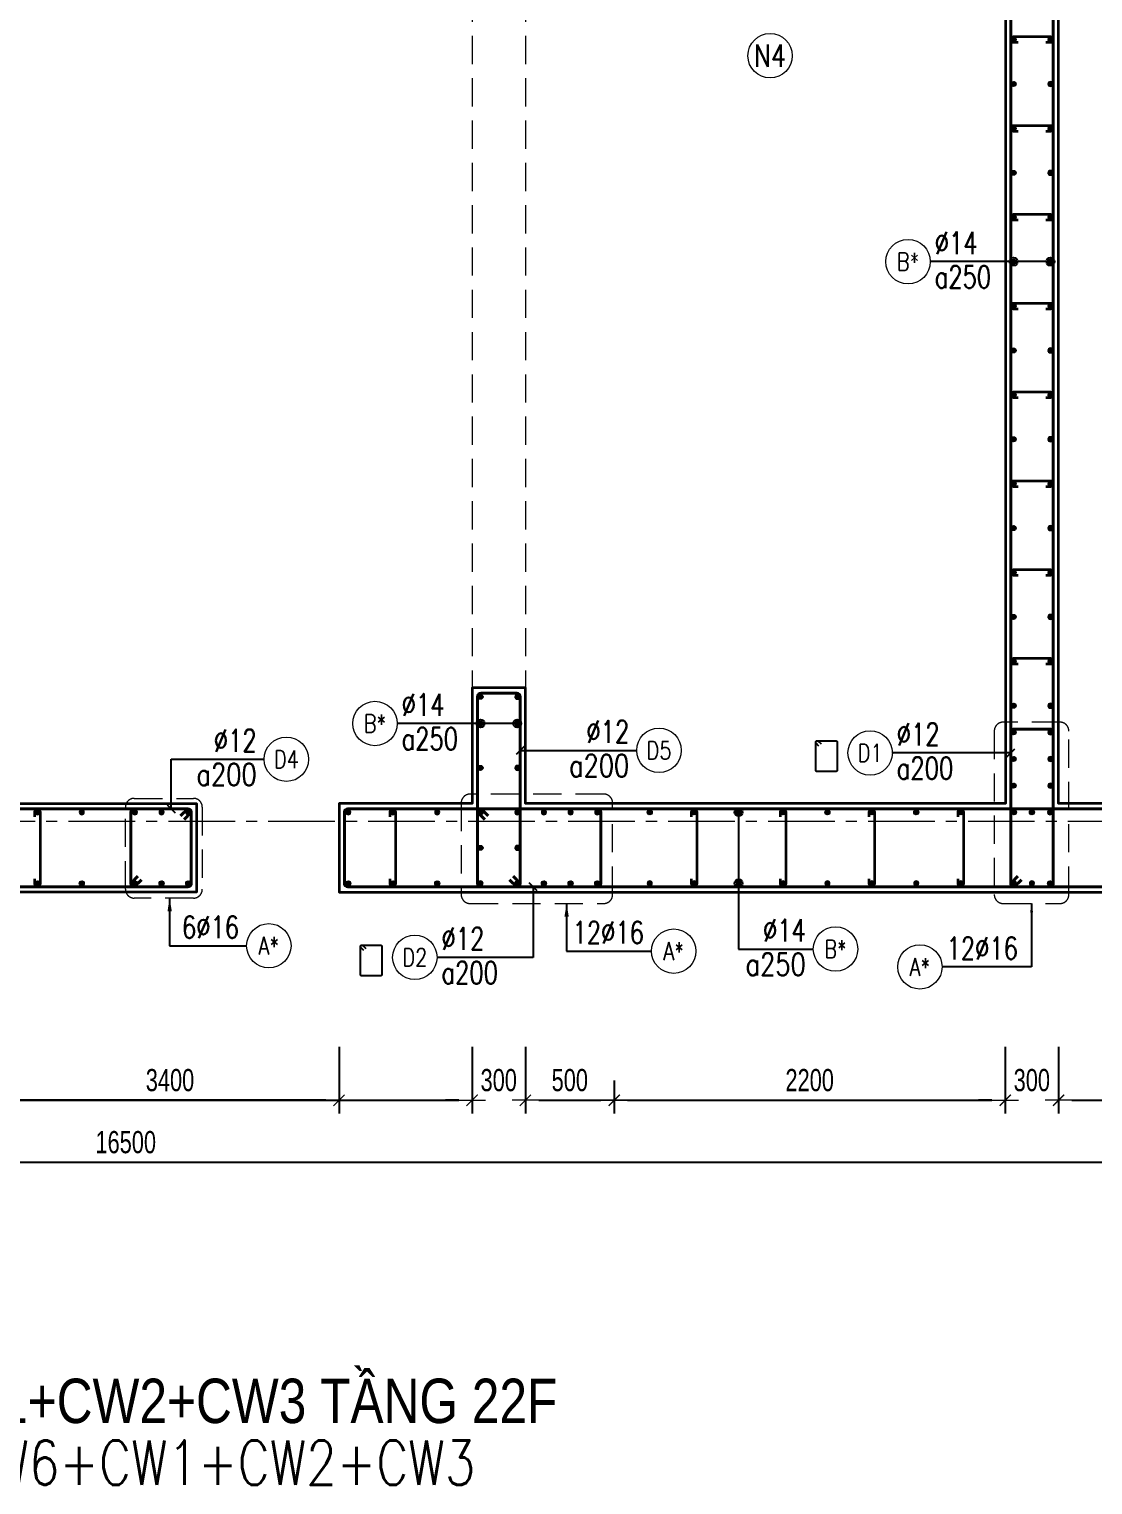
# Model space of a CAD drawing. Header units: millimetres. Extents: x 988833 to 1318015, y -9365 to 47591.
# Drawn here: x 1250180 to 1256166, y 28996 to 37192 of the extents above; entities that cross this region are included whole.
import ezdxf
from ezdxf.enums import TextEntityAlignment as Align

# ---------------------------------------------------------------- set-up
doc = ezdxf.new("R2010")
doc.units = ezdxf.units.MM
doc.header["$MEASUREMENT"] = 0
doc.linetypes.add('HIDDEN2', pattern=[4.7625, 3.175, -1.5875])
doc.linetypes.add('OF_Grid_1$0$CENTER2', pattern=[1.125, 0.75, -0.125, 0.125, -0.125])
doc.layers.get('0').update_dxf_attribs({"lineweight": 20})
doc.layers.get('Defpoints').update_dxf_attribs({"color": 151, "lineweight": 9})
for name, color, linetype, lineweight in [('KC-LEADER', 153, 'Continuous', 18), ('KC-THEP', 6, 'Continuous', 40), ('NDC_S_ANNO', 7, 'Continuous', 20), ('NDC_S_BEAM', 3, 'HIDDEN2', 20), ('NDC_S_DIM', 1, 'Continuous', 15), ('NDC_S_ENG TITLE', 3, 'Continuous', 20), ('NDC_S_HIDDEN', 8, 'HIDDEN2', 13), ('NDC_S_LEADER', 1, 'Continuous', 15), ('NDC_S_REBAR', 4, 'Continuous', 35), ('NDC_S_STIRRUP', 4, 'Continuous', 40), ('NDC_S_TEXT SYMBOL', 7, 'Continuous', 20), ('NDC_S_VN TEXT', 7, 'Continuous', 20), ('NDC_S_VN TITLE', 6, 'Continuous', 35), ('NDC_S_WALL', 6, 'Continuous', 35), ('OF_Grid_1$0$NDC_S_AXIS', 5, 'OF_Grid_1$0$CENTER2', 13)]:
    doc.layers.add(name, color=color, linetype=linetype, lineweight=lineweight)
doc.layers.add('Ligature', color=1, linetype='Continuous')
doc.styles.add('NDC_ANNO', font='', dxfattribs={"width": 0.8})
doc.styles.add('NDC_ARIAL', font='arial.ttf', dxfattribs={"width": 0.85})
doc.styles.add('NDC_DIM', font='', dxfattribs={"width": 0.75})
doc.styles.add('NDC_EN TXT', font='romans.shx', dxfattribs={"width": 0.8})
doc.styles.add('NDC_VIE TXT', font='arial.ttf', dxfattribs={"width": 0.8})
doc.styles.get('NDC_ANNO').set_extended_font_data('Dotum')
doc.styles.get('NDC_DIM').set_extended_font_data('Dotum')
doc.dimstyles.new('NDC_1-50', dxfattribs={"dimscale": 50, "dimtxt": 2.5, "dimasz": 1, "dimexe": 1.5, "dimexo": 0, "dimgap": 0.8, "dimtad": 1, "dimdec": 0, "dimdsep": 46, "dimtxsty": 'NDC_ARIAL', "dimblk": 'DIMMARK', "dimcen": 49999.938995, "dimdle": 1.5, "dimclrd": 1, "dimclre": 1, "dimclrt": 3, "dimadec": 0, "dimazin": 0, "dimtfac": 1, "dimtdec": 0, "dimtix": 1, "dimtmove": 2, "dimatfit": 3, "dimfxl": 1, "dimarcsym": 0})
doc.dimstyles.new('NDC_dim_30', dxfattribs={"dimscale": 30, "dimtxt": 2.5, "dimasz": 1.5, "dimexe": 1.5, "dimexo": 2.5, "dimgap": 1, "dimtad": 1, "dimdec": 0, "dimzin": 0, "dimdsep": 46, "dimtxsty": 'NDC_DIM', "dimblk": 'DIMMARK', "dimcen": 0.09, "dimdle": 1.2, "dimclrd": 1, "dimclre": 1, "dimclrt": 3, "dimadec": 0, "dimazin": 0, "dimtfac": 1, "dimtdec": 0, "dimtix": 1, "dimtofl": 0, "dimtmove": 0, "dimatfit": 3, "dimfxl": 6, "dimfxlon": 1, "dimtolj": 1, "dimtzin": 0, "dimarcsym": 0})
doc.dimstyles.new('NDC_dim_50', dxfattribs={"dimscale": 50, "dimtxt": 2.5, "dimasz": 1.5, "dimexe": 1.5, "dimexo": 2.5, "dimgap": 1, "dimtad": 1, "dimdec": 0, "dimzin": 0, "dimdsep": 46, "dimtxsty": 'NDC_DIM', "dimblk": 'DIMMARK', "dimcen": 0.09, "dimdle": 1.2, "dimclrd": 1, "dimclre": 1, "dimclrt": 3, "dimadec": 0, "dimazin": 0, "dimtfac": 1, "dimtdec": 0, "dimtix": 1, "dimtofl": 0, "dimtmove": 0, "dimatfit": 3, "dimfxl": 6, "dimfxlon": 1, "dimtolj": 1, "dimtzin": 0, "dimarcsym": 0})

# ---------------------------------------------------------------- blocks, each defined once
blk = doc.blocks.new('DIMMARK')
at = {"layer": 'NDC_S_DIM', "color": 1}
blk.add_line((-1.5, 0), (1, 0), dxfattribs=at)
at = {"layer": 'NDC_S_DIM', "color": 2, "const_width": 0.1}
blk.add_lwpolyline([(-0.42, -0.42), (0.42, 0.42)], dxfattribs=at)
blk = doc.blocks.new('*D1102')
at = {"layer": 'Defpoints', "color": 0, "ltscale": 200, "transparency": 16777216}
for p in [(1244372.8, 32332.9), (1251924, 32332.9), (1251924, 31161.8)]:
    blk.add_point(p, dxfattribs=at)
at = {"layer": 'NDC_S_DIM', "color": 1, "lineweight": -2, "ltscale": 200, "transparency": 16777216}
for p, q in [((1244372.8, 31461.8), (1244372.8, 31086.8)), ((1251924, 31461.8), (1251924, 31086.8)), ((1244447.8, 31161.8), (1251849, 31161.8))]:
    blk.add_line(p, q, dxfattribs=at)
at = {"layer": 'NDC_S_DIM', "color": 1, "lineweight": -2, "ltscale": 200, "transparency": 16777216, "xscale": 75, "yscale": 75, "zscale": 75, "rotation": 180}
blk.add_blockref('DIMMARK', (1244372.8, 31161.8), dxfattribs=at)
at = {"layer": 'NDC_S_DIM', "color": 1, "lineweight": -2, "ltscale": 200, "transparency": 16777216, "xscale": 75, "yscale": 75, "zscale": 75}
blk.add_blockref('DIMMARK', (1251924, 31161.8), dxfattribs=at)
at = {"layer": 'NDC_S_DIM', "color": 3, "ltscale": 200, "transparency": 16777216, "insert": (1248148.4, 31274.4), "char_height": 125, "attachment_point": 5, "style": 'NDC_DIM'}
blk.add_mtext('\\A1;7551', dxfattribs=at)
blk = doc.blocks.new('*D1103')
at = {"layer": 'Defpoints', "color": 0, "ltscale": 200, "transparency": 16777216}
for p in [(1245972.8, 32832.9), (1251924, 32332.9), (1245972.8, 31161.8)]:
    blk.add_point(p, dxfattribs=at)
at = {"layer": 'NDC_S_DIM', "color": 1, "lineweight": -2, "ltscale": 200, "transparency": 16777216}
for p, q in [((1245972.8, 31461.8), (1245972.8, 31086.8)), ((1251924, 31461.8), (1251924, 31086.8)), ((1251849, 31161.8), (1246047.8, 31161.8))]:
    blk.add_line(p, q, dxfattribs=at)
at = {"layer": 'NDC_S_DIM', "color": 1, "lineweight": -2, "ltscale": 200, "transparency": 16777216, "xscale": 75, "yscale": 75, "zscale": 75, "rotation": 180}
blk.add_blockref('DIMMARK', (1245972.8, 31161.8), dxfattribs=at)
at = {"layer": 'NDC_S_DIM', "color": 1, "lineweight": -2, "ltscale": 200, "transparency": 16777216, "xscale": 75, "yscale": 75, "zscale": 75}
blk.add_blockref('DIMMARK', (1251924, 31161.8), dxfattribs=at)
at = {"layer": 'NDC_S_DIM', "color": 3, "ltscale": 200, "transparency": 16777216, "insert": (1248948.4, 31274.4), "char_height": 125, "attachment_point": 5, "style": 'NDC_DIM'}
blk.add_mtext('\\A1;5951', dxfattribs=at)
blk = doc.blocks.new('*D1108')
at = {"layer": 'Defpoints', "color": 0, "ltscale": 200, "transparency": 16777216}
for p in [(1258973.6, 32648.7), (1242473.6, 32332.9), (1258973.6, 30812.6)]:
    blk.add_point(p, dxfattribs=at)
at = {"layer": 'NDC_S_DIM', "color": 1, "lineweight": -2, "ltscale": 200, "transparency": 16777216}
for p, q in [((1242473.6, 31112.6), (1242473.6, 30737.6)), ((1258973.6, 31112.6), (1258973.6, 30737.6)), ((1242548.6, 30812.6), (1258898.6, 30812.6))]:
    blk.add_line(p, q, dxfattribs=at)
at = {"layer": 'NDC_S_DIM', "color": 1, "lineweight": -2, "ltscale": 200, "transparency": 16777216, "xscale": 75, "yscale": 75, "zscale": 75, "rotation": 180}
blk.add_blockref('DIMMARK', (1242473.6, 30812.6), dxfattribs=at)
at = {"layer": 'NDC_S_DIM', "color": 1, "lineweight": -2, "ltscale": 200, "transparency": 16777216, "xscale": 75, "yscale": 75, "zscale": 75}
blk.add_blockref('DIMMARK', (1258973.6, 30812.6), dxfattribs=at)
at = {"layer": 'NDC_S_DIM', "color": 3, "ltscale": 200, "transparency": 16777216, "insert": (1250723.6, 30925.2), "char_height": 125, "attachment_point": 5, "style": 'NDC_DIM'}
blk.add_mtext('\\A1;16500', dxfattribs=at)
blk = doc.blocks.new('THEP')
at = {"layer": 'KC-LEADER', "color": 6}
blk.add_circle((0, 0), 14, dxfattribs=at)
at = {"layer": 'KC-THEP'}
for p, q in [((-14, 0), (14, 0)), ((9.9, 9.9), (-9.9, -9.9)), ((-9.9, 9.9), (9.9, -9.9)), ((0, 14), (0, -14))]:
    blk.add_line(p, q, dxfattribs=at)
blk = doc.blocks.new('*U11')
blk.add_circle((-2.5, 0), 2.5)
at = {"layer": 'NDC_S_VN TEXT', "color": 3, "style": 'NDC_EN TXT', "width": 0.75}
for tag, p in [('DK1', (0.5, 0.85)), ('KC1', (0.5, -2.97))]:
    blk.add_attdef(tag, p, '', height=2.5, dxfattribs=at)
at = {"layer": 'NDC_S_VN TEXT', "color": 7, "style": 'NDC_EN TXT', "width": 0.8}
blk.add_attdef('SH2', text='', height=2, dxfattribs=at).set_placement((-2.5, 0), align=Align.MIDDLE)
blk = doc.blocks.new('*U10')
blk.add_circle((2.5, 0), 2.5)
at = {"layer": 'NDC_S_VN TEXT', "color": 3, "style": 'NDC_EN TXT'}
for tag, width, p in [('DK2', 0.75, (-0.85, 0.85)), ('KC2', 0.8, (-0.85, -2.97))]:
    blk.add_attdef(tag, text='', height=2.5, dxfattribs=dict(at, width=width)).set_placement(p, align=Align.RIGHT)
at = {"layer": 'NDC_S_VN TEXT', "color": 7, "style": 'NDC_EN TXT', "width": 0.8}
blk.add_attdef('SH3', text='', height=2, dxfattribs=at).set_placement((2.5, 0), align=Align.MIDDLE)
blk = doc.blocks.new('*U13')
blk.add_circle((-2.5, 0), 2.5)
at = {"layer": 'NDC_S_VN TEXT', "color": 3, "style": 'NDC_EN TXT', "width": 0.75}
blk.add_attdef('DK1', (0.5, 0.85), '', height=2.5, dxfattribs=at)
at = {"layer": 'NDC_S_VN TEXT', "color": 7, "style": 'NDC_EN TXT', "width": 0.8}
blk.add_attdef('SH2', text='', height=2, dxfattribs=at).set_placement((-2.5, 0), align=Align.MIDDLE)
blk = doc.blocks.new('*D1053')
at = {"layer": 'Defpoints', "color": 0, "transparency": 16777216}
for p in [(1252972.6, 32821.7), (1252672.6, 32321.7), (1252972.6, 31161.8)]:
    blk.add_point(p, dxfattribs=at)
at = {"layer": 'NDC_S_DIM', "color": 1, "lineweight": -2, "transparency": 16777216}
for p, q in [((1252672.6, 31461.8), (1252672.6, 31086.8)), ((1252972.6, 31461.8), (1252972.6, 31086.8)), ((1252597.6, 31161.8), (1252522.6, 31161.8)), ((1253047.6, 31161.8), (1253122.6, 31161.8))]:
    blk.add_line(p, q, dxfattribs=at)
at = {"layer": 'NDC_S_DIM', "color": 1, "lineweight": -2, "transparency": 16777216, "xscale": 75, "yscale": 75, "zscale": 75}
blk.add_blockref('DIMMARK', (1252672.6, 31161.8), dxfattribs=at)
at = {"layer": 'NDC_S_DIM', "color": 1, "lineweight": -2, "transparency": 16777216, "xscale": 75, "yscale": 75, "zscale": 75, "rotation": 180}
blk.add_blockref('DIMMARK', (1252972.6, 31161.8), dxfattribs=at)
at = {"layer": 'NDC_S_DIM', "color": 3, "transparency": 16777216, "insert": (1252822.6, 31274.4), "char_height": 125, "attachment_point": 5, "style": 'NDC_DIM'}
blk.add_mtext('\\A1;300', dxfattribs=at)
blk = doc.blocks.new('*D1054')
at = {"layer": 'Defpoints', "color": 0, "transparency": 16777216}
for p in [(1252972.6, 32821.7), (1253472.4, 31398.6), (1253472.4, 31161.8)]:
    blk.add_point(p, dxfattribs=at)
at = {"layer": 'NDC_S_DIM', "color": 1, "lineweight": -2, "transparency": 16777216}
for p, q in [((1252972.6, 31461.8), (1252972.6, 31086.8)), ((1253472.4, 31273.6), (1253472.4, 31086.8)), ((1253047.6, 31161.8), (1253397.4, 31161.8))]:
    blk.add_line(p, q, dxfattribs=at)
at = {"layer": 'NDC_S_DIM', "color": 1, "lineweight": -2, "transparency": 16777216, "xscale": 75, "yscale": 75, "zscale": 75, "rotation": 180}
blk.add_blockref('DIMMARK', (1252972.6, 31161.8), dxfattribs=at)
at = {"layer": 'NDC_S_DIM', "color": 1, "lineweight": -2, "transparency": 16777216, "xscale": 75, "yscale": 75, "zscale": 75}
blk.add_blockref('DIMMARK', (1253472.4, 31161.8), dxfattribs=at)
at = {"layer": 'NDC_S_DIM', "color": 3, "transparency": 16777216, "insert": (1253222.5, 31274.4), "char_height": 125, "attachment_point": 5, "style": 'NDC_DIM'}
blk.add_mtext('\\A1;500', dxfattribs=at)
blk = doc.blocks.new('*D1055')
at = {"layer": 'Defpoints', "color": 0, "transparency": 16777216}
for p in [(1255672.6, 32821.7), (1253472.4, 31398.6), (1255672.6, 31161.8)]:
    blk.add_point(p, dxfattribs=at)
at = {"layer": 'NDC_S_DIM', "color": 1, "lineweight": -2, "transparency": 16777216}
for p, q in [((1255672.6, 31461.8), (1255672.6, 31086.8)), ((1253472.4, 31273.6), (1253472.4, 31086.8)), ((1253547.4, 31161.8), (1255597.6, 31161.8))]:
    blk.add_line(p, q, dxfattribs=at)
at = {"layer": 'NDC_S_DIM', "color": 1, "lineweight": -2, "transparency": 16777216, "xscale": 75, "yscale": 75, "zscale": 75, "rotation": 180}
blk.add_blockref('DIMMARK', (1253472.4, 31161.8), dxfattribs=at)
at = {"layer": 'NDC_S_DIM', "color": 1, "lineweight": -2, "transparency": 16777216, "xscale": 75, "yscale": 75, "zscale": 75}
blk.add_blockref('DIMMARK', (1255672.6, 31161.8), dxfattribs=at)
at = {"layer": 'NDC_S_DIM', "color": 3, "transparency": 16777216, "insert": (1254572.5, 31274.4), "char_height": 125, "attachment_point": 5, "style": 'NDC_DIM'}
blk.add_mtext('\\A1;2200', dxfattribs=at)
blk = doc.blocks.new('*D1056')
at = {"layer": 'Defpoints', "color": 0, "transparency": 16777216}
for p in [(1255672.6, 32821.7), (1255972.6, 32821.7), (1255972.6, 31161.8)]:
    blk.add_point(p, dxfattribs=at)
at = {"layer": 'NDC_S_DIM', "color": 1, "lineweight": -2, "transparency": 16777216}
for p, q in [((1255672.6, 31461.8), (1255672.6, 31086.8)), ((1255972.6, 31461.8), (1255972.6, 31086.8)), ((1255597.6, 31161.8), (1255522.6, 31161.8)), ((1256047.6, 31161.8), (1256122.6, 31161.8))]:
    blk.add_line(p, q, dxfattribs=at)
at = {"layer": 'NDC_S_DIM', "color": 1, "lineweight": -2, "transparency": 16777216, "xscale": 75, "yscale": 75, "zscale": 75}
blk.add_blockref('DIMMARK', (1255672.6, 31161.8), dxfattribs=at)
at = {"layer": 'NDC_S_DIM', "color": 1, "lineweight": -2, "transparency": 16777216, "xscale": 75, "yscale": 75, "zscale": 75, "rotation": 180}
blk.add_blockref('DIMMARK', (1255972.6, 31161.8), dxfattribs=at)
at = {"layer": 'NDC_S_DIM', "color": 3, "transparency": 16777216, "insert": (1255822.6, 31274.4), "char_height": 125, "attachment_point": 5, "style": 'NDC_DIM'}
blk.add_mtext('\\A1;300', dxfattribs=at)
blk = doc.blocks.new('*D1057')
at = {"layer": 'Defpoints', "color": 0, "transparency": 16777216}
for p in [(1255972.6, 32821.7), (1258172.3, 32770.1), (1258172.3, 31161.8)]:
    blk.add_point(p, dxfattribs=at)
at = {"layer": 'NDC_S_DIM', "color": 1, "lineweight": -2, "transparency": 16777216}
for p, q in [((1255972.6, 31461.8), (1255972.6, 31086.8)), ((1258172.3, 31461.8), (1258172.3, 31086.8)), ((1256047.6, 31161.8), (1258097.3, 31161.8))]:
    blk.add_line(p, q, dxfattribs=at)
at = {"layer": 'NDC_S_DIM', "color": 1, "lineweight": -2, "transparency": 16777216, "xscale": 75, "yscale": 75, "zscale": 75, "rotation": 180}
blk.add_blockref('DIMMARK', (1255972.6, 31161.8), dxfattribs=at)
at = {"layer": 'NDC_S_DIM', "color": 1, "lineweight": -2, "transparency": 16777216, "xscale": 75, "yscale": 75, "zscale": 75}
blk.add_blockref('DIMMARK', (1258172.3, 31161.8), dxfattribs=at)
at = {"layer": 'NDC_S_DIM', "color": 3, "transparency": 16777216, "insert": (1257072.5, 31274.4), "char_height": 125, "attachment_point": 5, "style": 'NDC_DIM'}
blk.add_mtext('\\A1;2200', dxfattribs=at)
blk = doc.blocks.new('*D1070')
at = {"layer": 'Defpoints', "color": 0, "ltscale": 200, "transparency": 16777216}
for p in [(1249272.8, 32332.9), (1252672.6, 32332.9), (1252672.6, 31161.8)]:
    blk.add_point(p, dxfattribs=at)
at = {"layer": 'NDC_S_DIM', "color": 1, "lineweight": -2, "ltscale": 200, "transparency": 16777216}
for p, q in [((1249272.8, 31461.8), (1249272.8, 31086.8)), ((1252672.6, 31461.8), (1252672.6, 31086.8)), ((1249347.8, 31161.8), (1252597.6, 31161.8))]:
    blk.add_line(p, q, dxfattribs=at)
at = {"layer": 'NDC_S_DIM', "color": 1, "lineweight": -2, "ltscale": 200, "transparency": 16777216, "xscale": 75, "yscale": 75, "zscale": 75, "rotation": 180}
blk.add_blockref('DIMMARK', (1249272.8, 31161.8), dxfattribs=at)
at = {"layer": 'NDC_S_DIM', "color": 1, "lineweight": -2, "ltscale": 200, "transparency": 16777216, "xscale": 75, "yscale": 75, "zscale": 75}
blk.add_blockref('DIMMARK', (1252672.6, 31161.8), dxfattribs=at)
at = {"layer": 'NDC_S_DIM', "color": 3, "ltscale": 200, "transparency": 16777216, "insert": (1250972.7, 31274.4), "char_height": 125, "attachment_point": 5, "style": 'NDC_DIM'}
blk.add_mtext('\\A1;3400', dxfattribs=at)
blk = doc.blocks.new('*U9')
blk.add_circle((2.5, 0), 2.5)
at = {"layer": 'NDC_S_VN TEXT', "color": 3, "style": 'NDC_EN TXT', "width": 0.75}
blk.add_attdef('DK2', text='', height=2.5, dxfattribs=at).set_placement((-0.85, 0.85), align=Align.RIGHT)
at = {"layer": 'NDC_S_VN TEXT', "color": 7, "style": 'NDC_EN TXT', "width": 0.8}
blk.add_attdef('SH3', text='', height=2, dxfattribs=at).set_placement((2.5, 0), align=Align.MIDDLE)
blk = doc.blocks.new('Drawing name_symbol')
at = {"layer": 'NDC_S_ENG TITLE', "style": 'NDC_EN TXT', "width": 0.8}
blk.add_attdef('SECTDET1', text='', height=5, dxfattribs=at).set_placement((0, 1.01), align=Align.CENTER)
at = {"layer": 'NDC_S_TEXT SYMBOL', "lineweight": 25, "style": 'NDC_ANNO', "width": 0.8}
blk.add_attdef('SSCALE', text='', height=2.5, dxfattribs=at).set_placement((0, -4), align=Align.CENTER)
at = {"layer": 'NDC_S_VN TITLE', "style": 'NDC_VIE TXT', "width": 0.8}
blk.add_attdef('SECTDET2', text='', height=5, dxfattribs=at).set_placement((0, 7.97), align=Align.CENTER)

msp = doc.modelspace()

# ---------------------------------------------------------------- linework, layer by layer
msp.add_circle((1254349.8, 37042.3), 125)
at = {"layer": 'Ligature'}
for points in [[(1254624.8, 33156.1), (1254608.8, 33172.1, -0.668179), (1254614.6, 33186), (1254719.2, 33186, -0.414214), (1254727.4, 33177.8), (1254727.4, 33020.7, -0.414214), (1254719.2, 33012.6), (1254614.6, 33012.6, -0.414214), (1254606.4, 33020.7), (1254606.4, 33177.8, -0.668179), (1254620.3, 33183.6), (1254636.3, 33167.6)], [(1252062.6, 32005.3), (1252046.6, 32021.3, -0.668179), (1252052.4, 32035.2), (1252157, 32035.2, -0.414214), (1252165.2, 32027.1), (1252165.2, 31870, -0.414214), (1252157, 31861.8), (1252052.4, 31861.8, -0.414214), (1252044.2, 31870), (1252044.2, 32027.1, -0.668179), (1252058.2, 32032.9), (1252074.1, 32016.9)]]:
    msp.add_lwpolyline(points, format="xyb", dxfattribs=at)
at = {"layer": 'NDC_S_BEAM', "ltscale": 50}
for p, q in [((1252673.6, 43582.9), (1252673.6, 33482.9)), ((1252973.6, 43582.9), (1252973.6, 33482.9))]:
    msp.add_line(p, q, dxfattribs=at)
at = {"layer": 'NDC_S_HIDDEN', "ltscale": 50}
for points in [[(1255661.3, 32269.5), (1255981.1, 32269.5, 0.414214), (1256031.1, 32319.5), (1256031.1, 33240.3, 0.414214), (1255981.1, 33290.3), (1255661.3, 33290.3, 0.414214), (1255611.3, 33240.3), (1255611.3, 32319.5, 0.414214)], [(1252661.3, 32269.5), (1253413.5, 32269.5, 0.414214), (1253463.5, 32319.5), (1253463.5, 32835.3, 0.414214), (1253413.5, 32885.3), (1252661.3, 32885.3, 0.414214), (1252611.3, 32835.3), (1252611.3, 32319.5, 0.414214)], [(1250771.7, 32861.5), (1251104.6, 32861.5, -0.414214), (1251154.6, 32811.5), (1251154.6, 32349.8, -0.414214), (1251104.6, 32299.8), (1250771.7, 32299.8, -0.414214), (1250721.7, 32349.8), (1250721.7, 32811.5, -0.414214)]]:
    msp.add_lwpolyline(points, format="xyb", close=True, dxfattribs=at)
at = {"layer": 'NDC_S_REBAR'}
for points in [[(1255902.1, 37117.9), (1255927.1, 37117.9, 1), (1255927.1, 37147.9), (1255720.1, 37147.9, 1), (1255720.1, 37117.9), (1255745.1, 37117.9)], [(1255902.1, 36617.9), (1255927.1, 36617.9, 1), (1255927.1, 36647.9), (1255720.1, 36647.9, 1), (1255720.1, 36617.9), (1255745.1, 36617.9)], [(1255902.1, 36117.9), (1255927.1, 36117.9, 1), (1255927.1, 36147.9), (1255720.1, 36147.9, 1), (1255720.1, 36117.9), (1255745.1, 36117.9)], [(1255902.1, 35617.9), (1255927.1, 35617.9, 1), (1255927.1, 35647.9), (1255720.1, 35647.9, 1), (1255720.1, 35617.9), (1255745.1, 35617.9)], [(1255902.1, 35117.9), (1255927.1, 35117.9, 1), (1255927.1, 35147.9), (1255720.1, 35147.9, 1), (1255720.1, 35117.9), (1255745.1, 35117.9)], [(1255902.1, 34617.9), (1255927.1, 34617.9, 1), (1255927.1, 34647.9), (1255720.1, 34647.9, 1), (1255720.1, 34617.9), (1255745.1, 34617.9)], [(1255902.1, 34117.9), (1255927.1, 34117.9, 1), (1255927.1, 34147.9), (1255720.1, 34147.9, 1), (1255720.1, 34117.9), (1255745.1, 34117.9)], [(1255902.1, 33617.9), (1255927.1, 33617.9, 1), (1255927.1, 33647.9), (1255720.1, 33647.9, 1), (1255720.1, 33617.9), (1255745.1, 33617.9)], [(1250211.3, 32757.9), (1250211.3, 32782.9, -1), (1250241.3, 32782.9), (1250241.3, 32382.9, -1), (1250211.3, 32382.9), (1250211.3, 32407.9)], [(1252211.3, 32757.9), (1252211.3, 32782.9, -1), (1252241.3, 32782.9), (1252241.3, 32382.9, -1), (1252211.3, 32382.9), (1252211.3, 32407.9)], [(1253907.4, 32757.9), (1253907.4, 32782.9, -1), (1253937.4, 32782.9), (1253937.4, 32382.9, -1), (1253907.4, 32382.9), (1253907.4, 32407.9)], [(1254407.4, 32757.9), (1254407.4, 32782.9, -1), (1254437.4, 32782.9), (1254437.4, 32382.9, -1), (1254407.4, 32382.9), (1254407.4, 32407.9)], [(1254907.4, 32757.9), (1254907.4, 32782.9, -1), (1254937.4, 32782.9), (1254937.4, 32382.9, -1), (1254907.4, 32382.9), (1254907.4, 32407.9)], [(1255407.4, 32757.9), (1255407.4, 32782.9, -1), (1255437.4, 32782.9), (1255437.4, 32382.9, -1), (1255407.4, 32382.9), (1255407.4, 32407.9)]]:
    msp.add_lwpolyline(points, format="xyb", dxfattribs=at)
at = {"layer": 'NDC_S_STIRRUP'}
for points in [[(1255743.6, 32422.9), (1255703.6, 32382.9, 0.414214), (1255723.6, 32362.9), (1255923.6, 32362.9, 0.414214), (1255943.6, 32382.9), (1255943.6, 44682.9, 0.414214), (1255923.6, 44702.9), (1255723.6, 44702.9, 0.414214), (1255703.6, 44682.9), (1255703.6, 32382.9, 0.414214), (1255723.6, 32362.9), (1255763.6, 32402.9)], [(1252903.6, 32422.9), (1252943.6, 32382.9, -0.414214), (1252923.6, 32362.9), (1252723.6, 32362.9, -0.414214), (1252703.6, 32382.9), (1252703.6, 33432.9, -0.414214), (1252723.6, 33452.9), (1252923.6, 33452.9, -0.414214), (1252943.6, 33432.9), (1252943.6, 32382.9, -0.414214), (1252923.6, 32362.9), (1252883.6, 32402.9)], [(1255743.6, 32422.9), (1255703.6, 32382.9, 0.414214), (1255723.6, 32362.9), (1255923.6, 32362.9, 0.414214), (1255943.6, 32382.9), (1255943.6, 33231.5, 0.414214), (1255923.6, 33251.5), (1255723.6, 33251.5, 0.414214), (1255703.6, 33231.5), (1255703.6, 32382.9, 0.414214), (1255723.6, 32362.9), (1255763.6, 32402.9)], [(1251032.5, 32762.9), (1251072.5, 32802.9, -0.414214), (1251092.5, 32782.9), (1251092.5, 32382.9, -0.414214), (1251072.5, 32362.9), (1245522.8, 32362.9, -0.414214), (1245502.8, 32382.9), (1245502.8, 32782.9, -0.414214), (1245522.8, 32802.9), (1251072.5, 32802.9, -0.414214), (1251092.5, 32782.9), (1251052.5, 32742.9)], [(1250791.7, 32422.9), (1250751.7, 32382.9, 0.414214), (1250771.7, 32362.9), (1251071.7, 32362.9, 0.414214), (1251091.7, 32382.9), (1251091.7, 32782.9, 0.414214), (1251071.7, 32802.9), (1250771.7, 32802.9, 0.414214), (1250751.7, 32782.9), (1250751.7, 32382.9, 0.414214), (1250771.7, 32362.9), (1250811.7, 32402.9)], [(1258883.6, 32762.9), (1258923.6, 32802.9, -0.414214), (1258943.6, 32782.9), (1258943.6, 32382.9, -0.414214), (1258923.6, 32362.9), (1251974, 32362.9, -0.414214), (1251954, 32382.9), (1251954, 32782.9, -0.414214), (1251974, 32802.9), (1258923.6, 32802.9, -0.414214), (1258943.6, 32782.9), (1258903.6, 32742.9)], [(1252763.6, 32762.9), (1252723.6, 32802.9, 0.414214), (1252703.6, 32782.9), (1252703.6, 32382.9, 0.414214), (1252723.6, 32362.9), (1253377.1, 32362.9, 0.414214), (1253397.1, 32382.9), (1253397.1, 32782.9, 0.414214), (1253377.1, 32802.9), (1252723.6, 32802.9, 0.414214), (1252703.6, 32782.9), (1252743.6, 32742.9)]]:
    msp.add_lwpolyline(points, format="xyb", dxfattribs=at)
at = {"layer": 'NDC_S_WALL', "ltscale": 200}
for points in [[(1258973.6, 44732.9), (1252498.6, 44732.9), (1252498.6, 44232.9), (1252673.6, 44232.9), (1252673.6, 43582.9), (1252973.6, 43582.9), (1252973.6, 44232.9), (1255673.6, 44232.9), (1255673.6, 32832.9), (1252973.6, 32832.9), (1252973.6, 33482.9), (1252673.6, 33482.9), (1252673.6, 32832.9), (1251924.8, 32832.9), (1251924.8, 32332.9), (1258973.6, 32332.9)], [(1246273.6, 44232.9), (1246273.6, 32832.9), (1248973.6, 32832.9), (1248973.6, 33482.9), (1249273.6, 33482.9), (1249273.6, 33482.9), (1249273.6, 32832.9), (1251122.5, 32832.9), (1251122.5, 32832.9), (1251122.5, 32332.9), (1251122.5, 32332.9), (1245473.6, 32332.9), (1245473.6, 32832.9), (1245473.6, 32832.9), (1245973.6, 32832.9), (1245973.6, 35632.9)], [(1258673.6, 32832.9), (1255973.6, 32832.9), (1255973.6, 44232.9), (1258673.6, 44232.9)]]:
    msp.add_lwpolyline(points, dxfattribs=at)
at = {"layer": 'OF_Grid_1$0$NDC_S_AXIS', "ltscale": 500}
msp.add_line((1234651, 32732.9), (1260702.5, 32732.9), dxfattribs=at)

# ---------------------------------------------------------------- block references
at = {"layer": 'KC-THEP'}
for p, rotation in [((1255720.1, 37132.9), 189.6685644363809), ((1255720.1, 36882.9), 189.6685644363809), ((1255720.1, 36632.9), 189.6685644363809), ((1255720.1, 36382.9), 189.6685644363809), ((1255720.1, 36132.9), 189.6685644363809), ((1255720.1, 35882.9), 189.6685644363809), ((1255720.1, 35632.9), 189.6685644363809), ((1255720.1, 35382.9), 189.6685644363809), ((1255720.1, 35132.9), 189.6685644363809), ((1255720.1, 34882.9), 189.6685644363809), ((1255720.1, 34632.9), 189.6685644363809), ((1255720.1, 34382.9), 189.6685644363809), ((1255720.1, 34132.9), 189.6685644363809), ((1255720.1, 33882.9), 189.6685644363809), ((1255720.1, 33632.9), 189.6685644363809), ((1252720.1, 33432.9), 189.6685644363809), ((1255720.1, 33382.9), 189.6685644363809), ((1252720.1, 33282.9), 189.6685644363809), ((1255720.1, 33232.9), 189.6685644363809), ((1252720.1, 33032.9), 189.6685644363809), ((1255720.1, 33082.9), 189.6685644363809), ((1255720.1, 32932.9), 189.6685644363809), ((1252720.1, 32782.9), 189.6685644363809), ((1253672.4, 32782.9), 189.6685644363809), ((1253922.4, 32782.9), 189.6685644363809), ((1254172.4, 32782.9), 189.6685644363809), ((1254422.4, 32782.9), 189.6685644363809), ((1254672.4, 32782.9), 189.6685644363809), ((1254922.4, 32782.9), 189.6685644363809), ((1255172.4, 32782.9), 189.6685644363809), ((1255422.4, 32782.9), 189.6685644363809), ((1255722.4, 32782.9), 189.6685644363809), ((1255823.1, 32782.9), 189.6685644363809), ((1252720.1, 32582.8), 189.6685644363809), ((1250226.3, 32382.9), 9.668564436380946), ((1250476.3, 32382.9), 9.668564436380946), ((1250775.2, 32382.9), 9.668564436380946), ((1250925.2, 32382.9), 9.668564436380946), ((1251075.2, 32382.9), 9.668564436380946), ((1251976.3, 32382.9), 9.668564436380946), ((1252226.3, 32382.9), 9.668564436380946), ((1252476.3, 32382.9), 9.668564436380946), ((1252927.1, 32382.9), 9.66856443638095), ((1253077.1, 32382.9), 9.66856443638095), ((1253227.1, 32382.9), 9.66856443638095), ((1253377.1, 32382.9), 9.66856443638095), ((1255924.8, 32382.9), 9.66856443638095)]:
    msp.add_blockref('THEP', p, dxfattribs=dict(at, rotation=rotation))
at = {"layer": 'KC-THEP', "xscale": -1}
for p, rotation in [((1255927.1, 37132.9), 170.331435563619), ((1255927.1, 36882.9), 170.331435563619), ((1255927.1, 36632.9), 170.331435563619), ((1255927.1, 36382.9), 170.331435563619), ((1255927.1, 36132.9), 170.331435563619), ((1255927.1, 35882.9), 170.331435563619), ((1255927.1, 35632.9), 170.331435563619), ((1255927.1, 35382.9), 170.331435563619), ((1255927.1, 35132.9), 170.331435563619), ((1255927.1, 34882.9), 170.331435563619), ((1255927.1, 34632.9), 170.331435563619), ((1255927.1, 34382.9), 170.331435563619), ((1255927.1, 34132.9), 170.331435563619), ((1255927.1, 33882.9), 170.331435563619), ((1255927.1, 33632.9), 170.331435563619), ((1252927.1, 33432.9), 170.331435563619), ((1255927.1, 33382.9), 170.331435563619), ((1252927.1, 33282.9), 170.331435563619), ((1255927.1, 33232.9), 170.331435563619), ((1252927.1, 33032.9), 170.331435563619), ((1255927.1, 33082.9), 170.331435563619), ((1255927.1, 32932.9), 170.331435563619), ((1250226.3, 32782.9), 170.331435563619), ((1250476.3, 32782.9), 170.331435563619), ((1250775.2, 32782.9), 170.331435563619), ((1250925.2, 32782.9), 170.331435563619), ((1251075.2, 32782.9), 170.331435563619), ((1251976.3, 32782.9), 170.331435563619), ((1252226.3, 32782.9), 170.331435563619), ((1252476.3, 32782.9), 170.331435563619), ((1252927.1, 32782.9), 170.331435563619), ((1253077.1, 32782.9), 170.331435563619), ((1253227.1, 32782.9), 170.331435563619), ((1253377.1, 32782.9), 170.331435563619), ((1255924.8, 32782.9), 170.331435563619), ((1252927.1, 32582.8), 170.331435563619), ((1252720.1, 32382.9), 350.3314355636191), ((1253672.4, 32382.9), 350.3314355636191), ((1253922.4, 32382.9), 350.3314355636191), ((1254172.4, 32382.9), 350.3314355636191), ((1254422.4, 32382.9), 350.3314355636191), ((1254672.4, 32382.9), 350.3314355636191), ((1254922.4, 32382.9), 350.3314355636191), ((1255172.4, 32382.9), 350.3314355636191), ((1255422.4, 32382.9), 350.3314355636191), ((1255722.4, 32382.9), 350.3314355636191), ((1255823.1, 32382.9), 350.3314355636191)]:
    msp.add_blockref('THEP', p, dxfattribs=dict(at, rotation=rotation))
at = {"layer": 'NDC_S_ANNO'}
ref = msp.add_blockref('Drawing name_symbol', (1249407.7, 28945.8), dxfattribs=dict(at, xscale=50, yscale=50, zscale=50))
ref.add_attrib('SECTDET1', 'DETAIL OF CORE WALL OF-CW6+CW1+CW2+CW3', dxfattribs={"layer": 'NDC_S_ENG TITLE', "height": 250, "style": 'NDC_EN TXT', "width": 0.8}).set_placement((1249407.7, 28996.4), align=Align.CENTER)
ref.add_attrib('SECTDET2', 'CHI TIẾT LÕI VÁCH OF-CW6+CW1+CW2+CW3 TẦNG 22F', dxfattribs={"layer": 'NDC_S_VN TITLE', "height": 250, "style": 'NDC_VIE TXT', "width": 0.8}).set_placement((1249407.7, 29344.4), align=Align.CENTER)
at = {"layer": 'NDC_S_VN TEXT', "xscale": 50, "yscale": 50, "zscale": 50}
for name, p, values in [('*U11', (1255251.2, 35882.9), {'SH2': 'B*', 'DK1': '%%C14', 'KC1': 'a250'}), ('*U11', (1252251.2, 33282.9), {'SH2': 'B*', 'DK1': '%%C14', 'KC1': 'a250'}), ('*U10', (1253599.6, 33131.6), {'SH3': 'D5', 'DK2': '%%C12', 'KC2': 'a200'}), ('*U11', (1255037.7, 33117.1), {'SH2': 'D1', 'DK1': '%%C12', 'KC1': 'a200'}), ('*U10', (1251502.8, 33081.7), {'SH3': 'D4', 'DK2': '%%C12', 'KC2': 'a200'}), ('*U9', (1251403.8, 32031.4), {'SH3': 'A*', 'DK2': '6%%C16'}), ('*U11', (1252475.5, 31966.3), {'SH2': 'D2', 'DK1': '%%C12', 'KC1': 'a200'}), ('*U9', (1253682.4, 32001.2), {'SH3': 'A*', 'DK2': '12%%C16'}), ('*U10', (1254593, 32013.2), {'SH3': 'B*', 'DK2': '%%C14', 'KC2': 'a250'}), ('*U13', (1255317.7, 31912.6), {'SH2': 'A*', 'DK1': '12%%C16'})]:
    msp.add_blockref(name, p, dxfattribs=at).add_auto_attribs(values)

# ---------------------------------------------------------------- texts
at = {"layer": 'NDC_S_VN TEXT', "color": 7, "style": 'NDC_EN TXT', "width": 0.8}
msp.add_attdef('N4', text='3', height=125, dxfattribs=at).set_placement((1254349.8, 37042.3), align=Align.MIDDLE)

# ---------------------------------------------------------------- dimensions: what is measured, and where the dimension line sits
at = {"layer": 'NDC_S_DIM', "ltscale": 200}
for base, p1, p2, picture, middle in [((1245972.8, 31161.8), (1251924, 32332.9), (1245972.8, 32832.9), '*D1103', (1248948.4, 31274.4)), ((1258973.6, 30812.6), (1242473.6, 32332.9), (1258973.6, 32648.7), '*D1108', (1250723.6, 30925.2)), ((1251924, 31161.8), (1244372.8, 32332.9), (1251924, 32332.9), '*D1102', (1248148.4, 31274.4)), ((1252672.6, 31161.8), (1249272.8, 32332.9), (1252672.6, 32332.9), '*D1070', (1250972.7, 31274.4))]:
    dim = msp.add_linear_dim(base=base, p1=p1, p2=p2, dimstyle='NDC_dim_50', override={"dimtmove": 1}, dxfattribs=at)
    dim.commit()
    dim.dimension.update_dxf_attribs({"geometry": picture, "text_midpoint": middle})
at = {"layer": 'NDC_S_DIM'}
dim = msp.add_linear_dim(base=(1252972.6, 31161.8), p1=(1252672.6, 32321.7), p2=(1252972.6, 32821.7), dimstyle='NDC_dim_50', dxfattribs=at)
dim.commit()
dim.dimension.update_dxf_attribs({"geometry": '*D1053', "text_midpoint": (1252822.6, 31274.4)})
for base, p1, p2, picture, middle in [((1253472.4, 31161.8), (1252972.6, 32821.7), (1253472.4, 31398.6), '*D1054', (1253222.5, 31274.4)), ((1255672.6, 31161.8), (1253472.4, 31398.6), (1255672.6, 32821.7), '*D1055', (1254572.5, 31274.4)), ((1255972.6, 31161.8), (1255672.6, 32821.7), (1255972.6, 32821.7), '*D1056', (1255822.6, 31274.4)), ((1258172.3, 31161.8), (1255972.6, 32821.7), (1258172.3, 32770.1), '*D1057', (1257072.5, 31274.4))]:
    dim = msp.add_linear_dim(base=base, p1=p1, p2=p2, dimstyle='NDC_dim_50', override={"dimtmove": 1}, dxfattribs=at)
    dim.commit()
    dim.dimension.update_dxf_attribs({"geometry": picture, "text_midpoint": middle})

# ---------------------------------------------------------------- leaders
at = {"layer": 'NDC_S_LEADER'}
for points, dimstyle, override in [([(1255927.1, 35882.9), (1255251.2, 35882.9)], 'NDC_dim_30', {"dimtad": 0, "dimldrblk": 'Origin'}), ([(1255720.1, 35882.9), (1255251.2, 35882.9)], 'NDC_dim_30', {"dimtad": 0, "dimldrblk": 'Origin'}), ([(1252927.1, 33282.9), (1252251.2, 33282.9)], 'NDC_dim_30', {"dimtad": 0, "dimldrblk": 'Origin'}), ([(1252720.1, 33282.9), (1252251.2, 33282.9)], 'NDC_dim_30', {"dimtad": 0, "dimldrblk": 'Origin'}), ([(1252942.8, 33131.6), (1253599.6, 33131.6)], 'NDC_dim_30', {"dimtad": 0, "dimldrblk": 'Oblique'}), ([(1255703.6, 33117.1), (1255035.6, 33117.1)], 'NDC_dim_30', {"dimtad": 0, "dimldrblk": 'Oblique'}), ([(1250978.4, 32802.9), (1250978.4, 33081.7), (1251502.8, 33081.7)], 'NDC_dim_30', {"dimtad": 0, "dimldrblk": 'Oblique'}), ([(1254172.4, 32782.9), (1254172.4, 32013), (1254593, 32013)], 'NDC_dim_30', {"dimgap": 1, "dimtad": 0, "dimldrblk": 'Origin'}), ([(1253017.1, 32362.9), (1253017.1, 31966.3), (1252475.5, 31966.3)], 'NDC_dim_30', {"dimgap": 1, "dimtad": 0, "dimldrblk": 'Oblique'}), ([(1254172.4, 32382.9), (1254172.4, 32013), (1254593, 32013)], 'NDC_dim_30', {"dimgap": 1, "dimtad": 0, "dimldrblk": 'Origin'}), ([(1250970.7, 32299.8), (1250970.7, 32031.3), (1251403.8, 32031.3)], 'NDC_dim_50', {"dimgap": 1, "dimtad": 0}), ([(1253204.6, 32269.5), (1253204.6, 32001), (1253682.4, 32001)], 'NDC_dim_50', {"dimgap": 1, "dimtad": 0})]:
    msp.add_leader(points, dimstyle=dimstyle, override=override, dxfattribs=at)
msp.add_leader([(1255821.2, 32269.5), (1255821.2, 31912.6), (1255317.7, 31912.6)], dimstyle='NDC_1-50', dxfattribs=at)

doc.saveas('drawing.dxf')
